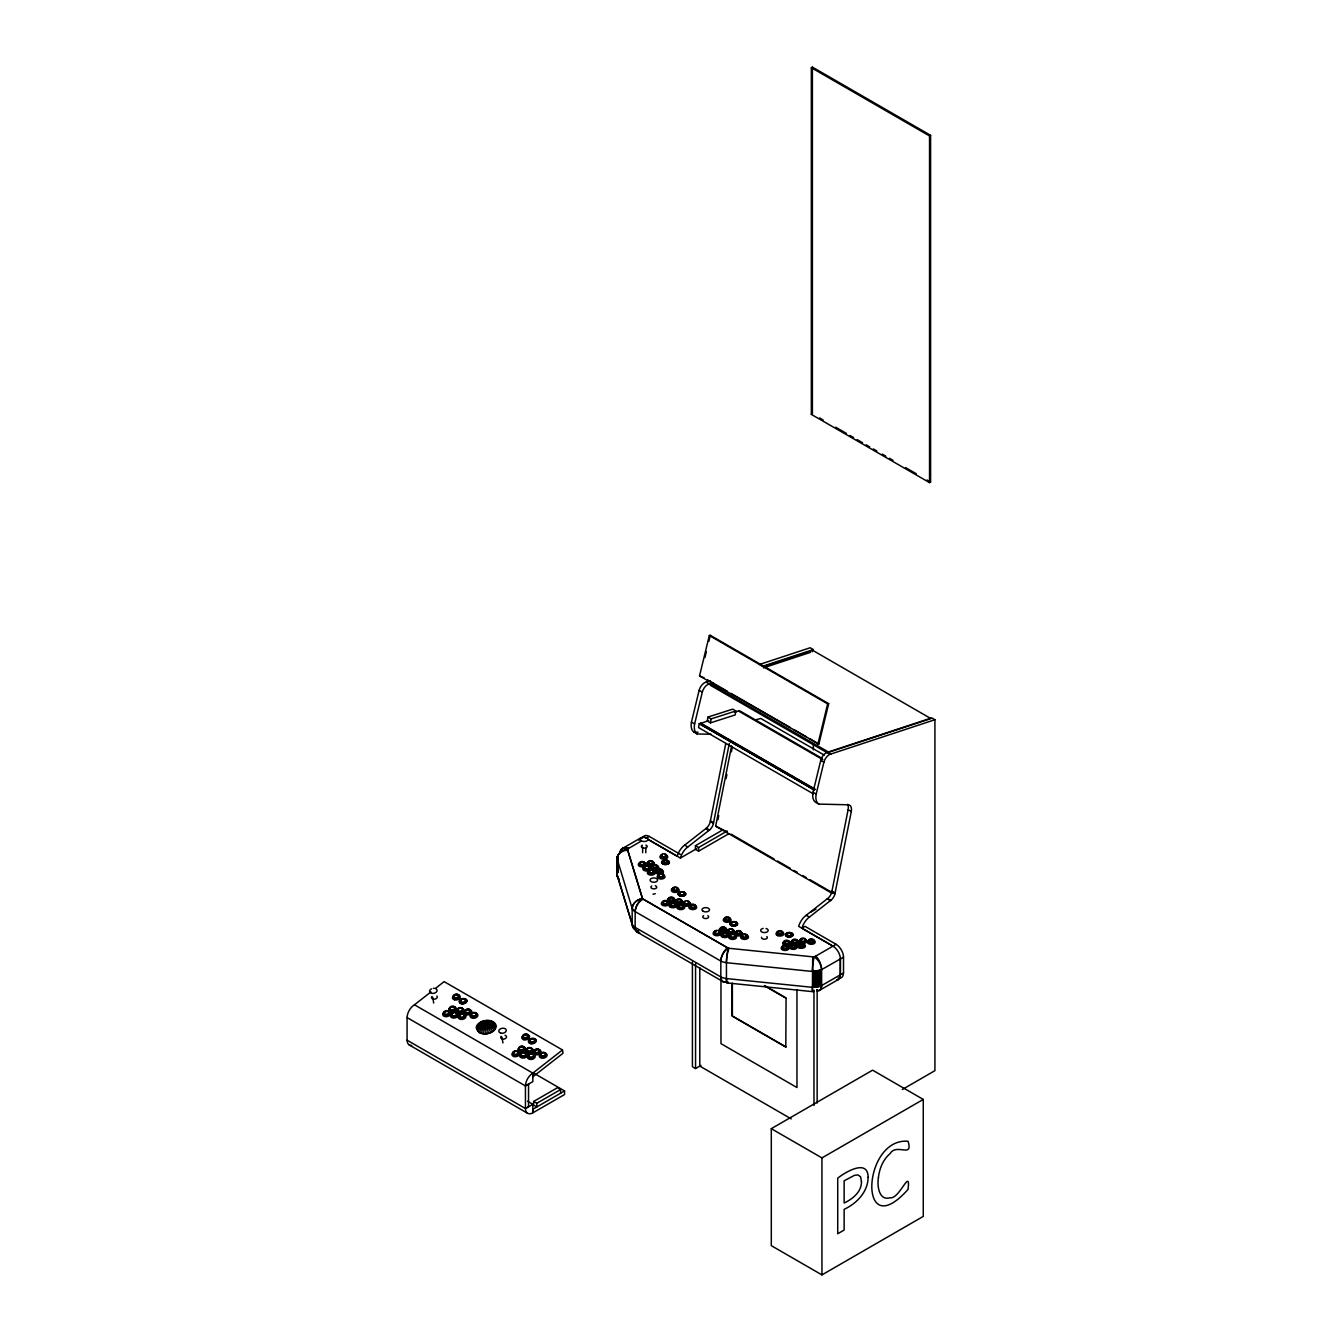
<?xml version="1.0" encoding="UTF-8"?>
<svg xmlns="http://www.w3.org/2000/svg" width="1342" height="1342" viewBox="0 0 1342 1342"><rect width="100%" height="100%" fill="white"/><g stroke="black" fill="none" stroke-linecap="round" stroke-linejoin="round"><path stroke-width="1.5" d="M840.36 958.96L840.344 974.829A10.635 6.14 60 0 1 836.687 980.046A10.635 6.14 60 0 0 840.344 974.829L840.411 958.976A10.635 6.14 60 0 0 832.979 946.16L801.862 928.178L805.015 926.349L836.133 944.332A10.635 6.14 60 0 1 843.514 957.131L843.514 973A10.635 6.14 60 0 1 838.012 978.033M562.499 1049.964L532.824 1073.114L532.808 1076.838L563.036 1053.252L562.499 1049.964L444.135 981.623L435.898 988.064M812.329 991.084L812.363 987.276A15.97 9.209 0 0 0 820.935 985.951L843.514 973M638.591 931.398A10.635 8.555 -17 0 1 632.199 924.202L632.149 908.366L617.052 858.712L618.092 855.475M617.236 873.642L618.092 871.344A15.97 9.209 0 0 0 617.085 874.078L617.068 874.548A10.535 8.606 2 0 0 617.924 877.785A10.635 8.555 -17 0 1 617.035 874.548L617.454 856.85M820.885 987.007L820.935 970.031L843.531 957.131M812.497 651.675L812.715 650.35L930.895 718.591L828.853 752.241L710.673 684.017L710.455 685.326L828.635 753.567M814.51 789.733L699.249 723.623L698.561 727.582L813.336 793.86M814.46 790.052L699.736 723.472M699.685 723.791L708.693 720.587M707.955 717.081L707.268 721.057L710.438 722.868L735.164 714.934L735.852 710.975L732.682 709.146L707.955 717.081L711.126 718.909L735.852 710.975M710.438 722.868L711.126 718.909M729.31 743.418L713.239 824.256A7.582 4.378 -60 0 1 709.985 829.608L687.825 846.953A13.017 7.515 -60 0 0 680.377 858.058L647.951 839.337M801.946 928.194A13.017 7.515 -60 0 1 809.394 917.089L831.554 899.744A7.582 4.378 -60 0 0 834.808 894.393L851.298 811.524A9.495 5.485 -60 0 0 846.819 804.764L818.754 804.093L815.584 802.264A15.114 8.723 -60 0 1 813.017 792.233L820.734 760.411A7.918 4.58 -60 0 1 827.712 752.208L931.751 717.886L934.921 719.715L934.921 1070.664L902.31 1089.503M725.754 743.636L710.069 822.428A7.582 4.378 -60 0 1 706.815 827.779L705.707 828.702L708.861 830.53M832.241 893.437L715.672 826.135L731.591 745.967M717.92 819.694L718.742 815.584M726.072 778.578L726.894 774.468M731.39 751.856L732.195 747.746M847.507 804.361A9.495 5.485 -60 0 1 848.127 809.696L831.805 891.944L834.976 893.772M476.678 1027.922C477.937 1019.551 493.873 1017.471 495.634 1026.378C494.376 1034.749 478.44 1036.829 476.678 1027.922A15.265 11.256 1.2 0 1 495.634 1026.378M699.518 675.949L709.314 635.521L710.304 635.32L828.668 703.661L818.872 744.072L699.518 675.949L704.097 677.811M704.919 657.563L706.395 651.491M708.844 641.392L710.304 635.32M711.21 734.292L697.169 733.957L694.015 732.128A15.114 8.723 -60 0 1 691.449 722.097L699.165 690.274A7.918 4.58 -60 0 1 706.144 682.072L710.069 680.763M697.169 733.957A15.114 8.723 -60 0 1 694.619 723.925L702.319 692.103A7.918 4.58 -60 0 1 709.314 683.9L713.239 682.592M817.882 744.273L827.662 703.862L828.668 703.661M818.754 804.093A15.114 8.723 -60 0 1 816.188 794.061L823.887 762.239A7.918 4.58 -60 0 1 830.883 754.036L934.921 719.715M643.841 837.173L644.596 837.341A3.758 2.164 0 0 1 647.498 840.444A3.758 2.164 0 0 1 641.174 840.612A3.758 2.164 0 0 1 643.606 837.24M655.282 893.688L652.967 894.242M628.475 848.11L628.173 848.379A5.72 3.305 0 0 0 627.301 849.972L627.301 850.291A10.535 8.606 2 0 0 617.119 858.695A15.97 9.209 0 0 1 618.041 855.475M411.659 1045.452A10.635 6.14 -60 0 1 407.079 1040.251L407.079 1017.588A10.635 6.14 -60 0 1 414.46 1004.789L430.95 991.923M647.834 839.27L677.224 856.246A13.017 7.515 -60 0 1 684.655 845.125L706.345 828.199L709.515 830.027M832.979 946.16L798.675 926.349A13.017 7.515 -60 0 1 806.223 915.261L828.383 897.915A7.582 4.378 -60 0 0 831.637 892.564L831.973 891.122L835.127 892.95M534.082 1073.332L564.563 1090.929L564.596 1094.518L532.824 1112.853A10.635 6.14 -60 0 1 525.443 1108.593L525.443 1085.93L528.547 1084.118L528.547 1106.731L525.443 1108.526L407.079 1040.184M811.34 67.704L812.396 67.1L930.593 135.341L930.593 482.03L929.536 482.634L811.34 414.393L811.34 67.704L929.536 135.945L930.593 135.341M811.34 414.393L812.396 413.789L812.396 67.1M622.134 848.664L640.922 837.811M628.475 848.06A10.535 7.18 48.8 0 0 620.054 852.338A10.635 6.14 60 0 1 627.318 849.117L641.04 841.249M680.377 854.418L649.26 836.435L646.106 838.264A10.635 6.14 60 0 0 645.15 837.811M728.974 833.634L698.595 851.18L695.424 849.352L695.424 845.695L722.231 830.212M680.377 858.058L696.716 848.63M695.424 845.695L698.595 847.523L727.196 831M810.635 912.224L815.986 909.121M407.079 1017.572L525.443 1085.93L532.824 1081.652L532.824 1073.114L414.46 1004.789M560.604 1089.553L536.8 1103.292L536.8 1106.949L533.63 1105.12L533.63 1101.463L557.433 1087.725L560.604 1089.553L560.604 1093.21M525.443 1108.593L532.824 1104.315L532.824 1112.853L532.841 1109.247L564.563 1090.929M836.133 944.332L814.225 956.98L728.27 948.224L642.516 898.788L627.335 849.134A10.635 8.555 -17 0 0 617.052 858.712M819.425 990.413L838.213 979.576M692.405 961.946L692.405 1066.705L695.559 1068.534L701.01 1065.397M771.298 1128.672L872.602 1070.178L923.262 1099.433L923.262 1216.406L821.941 1274.9L771.298 1245.661L771.298 1128.672L821.941 1157.911L923.262 1099.433M815.936 956.326L815.483 956.511A5.72 3.305 0 0 1 812.715 956.997L812.413 987.326A10.635 1.51 -84.2 0 0 813.738 991.117M817.043 990.899A10.635 6.14 60 0 0 821.623 985.699L812.413 987.326L726.425 978.57A13.437 7.75 0 0 1 720.771 976.909M639.094 932.824A10.619 6.593 -55.8 0 1 635.101 927.439L635.202 911.537A10.619 6.593 -55.9 0 1 643.019 899.14L642.818 899.006A3.003 1.728 0 0 1 642.264 898.402A10.619 8.354 -25.8 0 0 632.166 908.366A13.42 7.75 0 0 0 635.101 911.57L720.822 961.057A13.42 7.75 0 0 0 726.425 962.7L812.413 971.457L820.935 970.031M759.153 664.575L810.182 647.75L813.353 649.578L762.306 666.404M763.665 666.538L812.715 650.35M763.447 667.863L810.534 652.329M734.56 712.283L739.543 710.74L822.042 758.364M754.64 720.151L760.763 718.456L824.273 755.11M715.672 826.135L727.465 832.074M694.015 732.128L698.025 732.229M727.146 982.931L813.101 991.688M819.559 417.916L823.149 419.996M835.68 427.226L846.433 433.432M850.006 435.496L853.596 437.559M857.169 439.639L862.537 442.743M866.127 444.806L869.7 446.869M873.29 448.933L876.863 451.013M882.248 454.116L885.821 456.179M889.411 458.243L892.984 460.306M905.531 467.553L916.267 473.76M927.02 479.966L930.593 482.03M709.314 635.521L827.662 703.862M707.687 679.891L727.414 691.281M731.004 693.344L790.186 727.515M793.776 729.578L806.324 736.825M809.914 738.905L818.872 744.072M827.712 752.208L830.883 754.036M706.144 682.072L709.314 683.9M738.519 711.025L822.831 759.673M699.165 690.274L702.319 692.103M820.734 760.411L823.887 762.239M700.725 723.153L815.5 789.415M700.658 723.489L813.655 788.71M699.249 723.623L814.024 789.884M848.127 809.696L851.298 811.524M691.449 722.097L694.619 723.925M813.017 792.233L816.188 794.061M713.558 822.814L710.388 820.985L713.39 823.636M731.038 834.137L774.082 858.997M777.672 861.061L790.22 868.308M793.81 870.388L797.4 872.451M802.784 875.554L806.357 877.634M809.947 879.698L833.265 893.151M831.084 900.163L827.276 898.838L830.446 900.667M684.655 845.125L687.825 846.953M806.223 915.261L809.394 917.089M728.035 982.797A10.619 2.147 -81.6 0 1 726.441 978.536L726.441 962.684A10.635 1.51 -84.2 0 1 728.27 948.224L642.566 898.754L627.402 849.117M764.588 985.565L786.077 997.962L785.808 1047.096L732.128 1016.095L732.128 983.434M764.336 985.716L785.808 998.112M632.082 924.101A13.42 7.75 0 0 0 635.202 927.406L720.822 976.926A10.635 6.14 -60 0 0 727.247 981.656M637.333 932.17L723.019 981.639M786.077 1046.961L732.38 1015.961L732.38 983.3M791.243 1118.892L699.786 1066.085L699.786 967.699M533.63 1101.463L536.8 1103.292M527.44 1101.212L532.824 1104.315M409.276 1044.965L527.641 1113.306M617.035 874.548L632.199 924.202A10.619 8.354 -25.7 0 0 638.373 931.08M632.149 924.235L617.001 874.615L617.186 858.259M501.958 1037.114L502.931 1042.919M432.728 997.24L433.684 1003.028M617.085 874.078L617.203 875.185M813.218 970.266L813.235 987.309M929.536 135.945L929.536 482.634M821.941 1157.911L821.941 1274.9M821.673 985.682L821.606 969.78A10.535 4.764 69 0 0 815.953 956.276M820.23 970.283L820.23 986.152M819.509 970.501L819.509 986.37M818.771 970.702L818.771 986.555M818.016 970.87L818.016 986.739M817.244 971.021L817.244 986.89M817.144 989.91L817.144 1103.057M816.456 971.155L816.456 987.024M815.668 971.256L815.668 987.125M814.862 971.34L814.862 987.209M814.04 971.407L814.04 987.276M813.973 990.178L813.973 1105.405M813.353 743.585L813.353 749.842M796.963 989.608L796.963 1087.54L720.973 1043.657L720.973 979.073M726.425 962.684A10.619 2.164 -81.5 0 1 729.025 948.341L728.723 948.308A3.003 1.728 0 0 1 727.666 947.989L727.414 947.871A10.619 5.485 -64.7 0 0 720.839 961.057L720.822 976.926A10.619 5.469 -64.8 0 0 725.703 981.673M698.595 847.523L698.595 851.18M695.559 963.774L695.559 1068.534M645.787 847.272L645.787 852.807M642.633 847.121L642.633 852.64M617.84 855.928L617.84 871.797M617.622 856.381L617.622 872.25M728.001 981.841A10.635 1.51 -84.2 0 1 726.425 978.57M642.482 837.811A10.635 6.14 60 0 1 649.26 836.435M638.993 840.495A10.635 6.14 60 0 1 643.288 837.341M821.589 985.665A10.535 4.63 69.8 0 1 816.825 989.842M619.249 879.731A10.535 8.606 2 0 1 618.511 878.792M720.822 961.057A10.635 6.14 -60 0 1 728.22 948.257M639.698 932.64A10.635 6.14 -60 0 1 635.118 927.439M619.216 879.48A10.635 8.555 -17 0 1 618.461 878.624M677.207 888.219A3.925 2.265 0 0 1 678.012 891.793A3.925 2.265 0 0 1 671.839 891.323A3.925 2.265 0 0 1 674.221 888.001M677.123 888.219A2.667 1.543 0 0 1 676.771 890.568A2.667 1.543 0 0 1 672.828 889.947A2.667 1.543 0 0 1 674.556 887.817M690.442 905.665A2.667 1.543 0 0 0 691.214 907.695A2.667 1.543 0 0 0 694.787 907.427A2.667 1.543 0 0 0 694.636 905.347A3.925 2.265 0 0 1 695.76 908.769A3.925 2.265 0 0 1 689.738 908.769A3.925 2.265 0 0 1 690.778 905.364M691.415 905.112A2.667 1.543 0 0 1 694.082 905.112M691.734 905.129A3.925 2.265 0 0 1 693.764 905.129M678.482 905.699A2.667 1.543 0 0 0 679.253 907.729A2.667 1.543 0 0 0 682.826 907.46A2.667 1.543 0 0 0 682.659 905.38A3.925 2.265 0 0 1 684.001 908.651A3.925 2.265 0 0 1 678.264 909.088A3.925 2.265 0 0 1 678.012 905.749M679.455 905.145A2.667 1.543 0 0 1 682.122 905.145M679.773 905.162A3.925 2.265 0 0 1 681.803 905.162M688.06 901.707A2.667 1.543 0 0 1 688.899 903.921A2.667 1.543 0 0 1 685.007 904.206A2.667 1.543 0 0 1 684.839 901.941A3.925 2.265 0 0 0 683.95 905.514A3.925 2.265 0 0 0 690.123 905.045A3.925 2.265 0 0 0 687.741 901.723M687.523 901.304A3.12 1.795 0 0 1 689.419 903.938A3.12 1.795 0 0 1 684.521 904.307A3.12 1.795 0 0 1 685.158 901.472M666.538 901.455A2.667 1.543 0 0 1 667.259 903.77A2.667 1.543 0 0 1 663.166 903.77A2.667 1.543 0 0 1 663.887 901.455M666.236 901.472A3.925 2.265 0 0 1 668.618 904.793A3.925 2.265 0 0 1 662.445 905.263A3.925 2.265 0 0 1 663.25 901.707M651.944 878.205A3.758 2.164 0 0 1 657.563 879.882A3.758 2.164 0 0 1 652.548 882.113A3.758 2.164 0 0 1 651.172 878.54M655.282 885.72A2.919 1.694 0 0 1 656.221 888.152A2.919 1.694 0 0 1 651.944 888.471A2.919 1.694 0 0 1 651.759 885.988M677.643 899.845A2.667 1.543 0 0 1 680.31 899.845M777.874 931.952A2.667 1.543 0 0 1 782.336 932.287A2.667 1.543 0 0 1 779.92 934.485A2.667 1.543 0 0 1 777.504 932.287M793.743 944.734A2.667 1.543 0 0 1 795.588 947.016A2.667 1.543 0 0 1 791.243 947.234A2.667 1.543 0 0 1 792.367 944.802M793.827 944.483A3.12 1.795 0 0 1 795.974 947.15A3.12 1.795 0 0 1 790.891 947.402A3.12 1.795 0 0 1 792.216 944.567M793.961 944.902A3.925 2.265 0 0 1 796.494 948.425A3.925 2.265 0 0 1 789.884 948.257A3.925 2.265 0 0 1 792.937 944.869M766.014 928.463A3.758 2.164 0 0 1 767.288 931.818A3.758 2.164 0 0 1 761.35 931.667A3.758 2.164 0 0 1 763.145 928.396M766.819 936.565A2.919 1.694 0 0 1 765.057 939.182A2.919 1.694 0 0 1 761.535 937.236M802.046 938.947A2.667 1.543 0 0 0 800.654 941.161A2.667 1.543 0 0 0 804.663 941.564A2.667 1.543 0 0 0 804.663 939.215A3.925 2.265 0 0 1 805.955 942.721A3.925 2.265 0 0 1 799.748 942.57A3.925 2.265 0 0 1 801.61 939.148M784.953 945.405A3.925 2.265 0 0 1 784.08 941.614A3.925 2.265 0 0 1 790.404 942.772A3.925 2.265 0 0 1 785.926 945.59M813.789 940.323A3.925 2.265 0 0 1 814.275 943.527A3.925 2.265 0 0 1 808.756 943.795A3.925 2.265 0 0 1 808.27 940.608M809.025 940.205A3.925 2.265 0 0 1 812.933 940.004M792.35 940.792A2.667 1.543 0 0 0 793.441 942.772A2.667 1.543 0 0 0 796.947 942.319A2.667 1.543 0 0 0 796.477 940.256A3.925 2.265 0 0 1 798.507 943.007A3.925 2.265 0 0 1 794.078 944.55M793.86 939.987A2.667 1.543 0 0 1 795.89 940.037M792.971 939.97A3.12 1.795 0 0 1 797.836 941.128A3.12 1.795 0 0 1 793.961 943.174A3.12 1.795 0 0 1 792.384 940.289M792.25 944.063A3.925 2.265 0 0 1 792.518 940.457M785.556 945.791A2.667 1.543 0 0 1 787.402 948.073A2.667 1.543 0 0 1 783.057 948.291A2.667 1.543 0 0 1 784.181 945.858M785.624 945.54A3.12 1.795 0 0 1 787.788 948.207A3.12 1.795 0 0 1 782.705 948.458A3.12 1.795 0 0 1 784.03 945.624M785.775 945.959A3.925 2.265 0 0 1 788.878 948.777A3.925 2.265 0 0 1 783.745 950.321A3.925 2.265 0 0 1 781.53 947.234M782.084 946.731A3.925 2.265 0 0 1 784.751 945.925M799.463 944.181A2.667 1.543 0 0 1 803.925 944.516A2.667 1.543 0 0 1 801.51 946.714A2.667 1.543 0 0 1 799.094 944.516M727.884 917.676A2.667 1.543 0 0 1 729.377 920.042A2.667 1.543 0 0 1 725.015 920.042A2.667 1.543 0 0 1 726.492 917.676M728.203 917.844A3.925 2.265 0 0 1 730.87 920.813A3.925 2.265 0 0 1 725.536 922.088A3.925 2.265 0 0 1 723.791 918.901M724.412 918.431A3.925 2.265 0 0 1 727.196 917.777M728.001 917.425A3.12 1.795 0 0 1 729.746 920.193A3.12 1.795 0 0 1 724.63 920.193A3.12 1.795 0 0 1 726.374 917.425M725.385 928.379A2.667 1.543 0 0 1 723.304 930.677A2.667 1.543 0 0 1 720.57 928.614A2.667 1.543 0 0 1 724.948 928.06M722.919 933.361A2.667 1.543 0 0 1 727.297 933.915A2.667 1.543 0 0 1 724.563 935.978A2.667 1.543 0 0 1 722.482 933.68M745.263 934.77A2.667 1.543 0 0 1 746.974 936.901A2.667 1.543 0 0 1 743.032 937.504A2.667 1.543 0 0 1 742.68 935.173M748.35 936.548A3.925 2.265 0 0 1 745.9 939.266A3.925 2.265 0 0 1 741.002 938.092A3.925 2.265 0 0 1 742.596 935.173M745.582 934.938A3.925 2.265 0 0 1 747.964 935.995M734.913 935.508A2.667 1.543 0 0 1 734.124 937.538A2.667 1.543 0 0 1 730.568 937.27A2.667 1.543 0 0 1 730.719 935.189M734.812 935.005A3.12 1.795 0 0 1 734.812 937.555A3.12 1.795 0 0 1 730.4 937.555A3.12 1.795 0 0 1 730.4 935.005M731.038 934.72A3.12 1.795 0 0 1 734.158 934.72M734.56 935.206A3.925 2.265 0 0 1 735.617 938.628A3.925 2.265 0 0 1 729.595 938.628A3.925 2.265 0 0 1 730.635 935.206M736.238 932.086A2.667 1.543 0 0 1 740.717 931.969A2.667 1.543 0 0 1 739.006 934.367A2.667 1.543 0 0 1 735.97 932.455M707.788 915.714A2.919 1.677 0.5 0 1 707.788 918.079A2.919 1.677 0.5 0 1 703.644 918.045A2.919 1.677 0.5 0 1 703.644 915.68M715.705 931.264A2.667 1.543 0 0 0 714.85 933.478A2.667 1.543 0 0 0 718.742 933.764A2.667 1.543 0 0 0 718.909 931.499A3.925 2.265 0 0 1 719.815 935.072A3.925 2.265 0 0 1 713.625 934.602A3.925 2.265 0 0 1 716.024 931.281M718.591 931.029A3.12 1.795 0 0 1 719.228 933.864A3.12 1.795 0 0 1 714.33 933.495A3.12 1.795 0 0 1 716.225 930.862M732.128 929.671A2.667 1.543 0 0 1 732.833 931.985A2.667 1.543 0 0 1 728.756 931.985A2.667 1.543 0 0 1 729.461 929.671M732.346 929.436A3.12 1.795 0 0 1 733.185 932.153A3.12 1.795 0 0 1 728.404 932.153A3.12 1.795 0 0 1 729.226 929.436M729.981 929.251A3.12 1.795 0 0 1 731.591 929.251M731.809 929.687A3.925 2.265 0 0 1 734.007 933.176A3.925 2.265 0 0 1 727.582 933.176A3.925 2.265 0 0 1 729.78 929.687M645.938 845.091A2.919 1.694 0 0 1 646.492 847.557A2.919 1.694 0 0 1 642.181 847.658A2.919 1.694 0 0 1 642.382 845.175M664.911 854.384A3.12 1.795 0 0 1 666.387 857.119A3.12 1.795 0 0 1 661.438 857.236A3.12 1.795 0 0 1 662.512 854.451M664.743 854.636A2.667 1.543 0 0 1 666.135 856.85A2.667 1.543 0 0 1 662.109 857.253A2.667 1.543 0 0 1 662.126 854.904A3.925 2.265 0 0 0 660.818 858.41A3.925 2.265 0 0 0 667.041 858.259A3.925 2.265 0 0 0 665.179 854.837M651.491 861.514A2.667 1.543 0 0 1 652.615 863.946A2.667 1.543 0 0 1 648.27 863.728A2.667 1.543 0 0 1 650.132 861.447M651.658 861.262A3.12 1.795 0 0 1 652.967 864.114A3.12 1.795 0 0 1 647.884 863.845A3.12 1.795 0 0 1 650.048 861.178M651.927 861.715A3.925 2.265 0 0 1 654.141 864.802A3.925 2.265 0 0 1 648.622 865.791A3.925 2.265 0 0 1 647.364 862.537M648.069 862.101A3.925 2.265 0 0 1 649.914 861.598M662.009 874.464A2.667 1.543 0 0 1 663.384 876.678A2.667 1.543 0 0 1 659.375 877.081A2.667 1.543 0 0 1 659.375 874.732A3.925 2.265 0 0 0 658.083 878.238A3.925 2.265 0 0 0 664.307 878.087A3.925 2.265 0 0 0 662.445 874.665M643.724 862.52A2.667 1.543 0 0 1 644.076 864.869A2.667 1.543 0 0 1 640.017 864.651A2.667 1.543 0 0 1 641.073 862.386M643.556 862.537A3.925 2.265 0 0 1 645.418 865.959A3.925 2.265 0 0 1 639.195 866.11A3.925 2.265 0 0 1 640.553 862.604M662.562 870.555A3.925 2.265 0 0 1 660.566 874.196A3.925 2.265 0 0 1 655.684 871.612A3.925 2.265 0 0 1 661.807 870.153M648.756 866.882A2.667 1.543 0 0 1 648.421 869.046A2.667 1.543 0 0 1 644.68 868.861A2.667 1.543 0 0 1 645.016 866.697A3.925 2.265 0 0 0 643.489 870.052A3.925 2.265 0 0 0 649.478 870.354A3.925 2.265 0 0 0 648.974 866.898M649.109 866.714A3.12 1.795 0 0 1 648.706 869.247A3.12 1.795 0 0 1 644.328 869.029A3.12 1.795 0 0 1 644.714 866.496M645.401 866.244A3.12 1.795 0 0 1 647.783 866.177M655.299 865.506A2.667 1.543 0 0 1 657.463 867.687A2.667 1.543 0 0 1 653.168 868.123A2.667 1.543 0 0 1 653.94 865.64M655.332 865.238A3.12 1.795 0 0 1 657.748 867.938A3.12 1.795 0 0 1 652.497 868.073A3.12 1.795 0 0 1 654.527 865.271M655.399 865.657A3.925 2.265 0 0 1 658.452 869.062A3.925 2.265 0 0 1 651.843 869.213A3.925 2.265 0 0 1 654.376 865.691M652.799 870.706A2.667 1.543 0 0 1 653.151 873.055A2.667 1.543 0 0 1 649.092 872.837A2.667 1.543 0 0 1 650.149 870.572M653.068 870.488A3.12 1.795 0 0 1 652.816 873.525A3.12 1.795 0 0 1 648.169 872.115A3.12 1.795 0 0 1 652.346 870.27M652.615 870.723A3.925 2.265 0 0 1 654.275 874.313A3.925 2.265 0 0 1 647.867 873.977A3.925 2.265 0 0 1 650.602 870.606M525.443 1085.913A10.635 6.14 -60 0 1 532.824 1073.114M477.886 1031.042A15.265 10.468 -41.7 0 1 494.426 1023.258M479.362 1032.25A15.265 8.958 -58.8 0 1 492.95 1022.05M476.964 1029.566A15.265 11.239 -21.1 0 1 495.349 1024.734M477.031 1026.227A15.265 10.518 21.9 0 1 495.282 1028.073M478.02 1024.6A15.265 9.042 39.1 0 1 494.292 1029.7M479.547 1023.141A15.265 6.962 53.1 0 1 492.766 1031.159M481.526 1021.95A15.265 4.412 64.8 0 1 490.786 1032.35M483.825 1021.128A15.265 1.543 75.3 0 1 488.488 1033.172M486.022 1033.592A15.265 1.409 85.3 0 1 486.29 1020.708M483.573 1033.575A15.265 4.278 -84.2 0 1 488.74 1020.725M481.308 1033.122A15.265 6.861 -72.6 0 1 491.004 1021.178M524.185 1047.85A2.667 1.795 -10 0 1 521.199 1050.4A2.667 1.795 -10 0 1 519.455 1047.75A2.667 1.795 -10 0 1 523.917 1047.431M525.276 1053.151A2.667 1.795 -10 0 1 524.957 1055.953A2.667 1.795 -10 0 1 521.032 1055.634A2.667 1.795 -10 0 1 522.709 1052.95M525.477 1052.9A3.925 2.634 -10 0 1 526.332 1057.01A3.925 2.634 -10 0 1 520.21 1057.077A3.925 2.634 -10 0 1 522.524 1052.933M523.531 1052.749A3.925 2.634 -10 0 1 524.537 1052.732M544.349 1053.067A2.667 1.795 -10 0 1 545.087 1055.718A2.667 1.795 -10 0 1 541.044 1056.12A2.667 1.795 -10 0 1 541.715 1053.336M542.218 1052.799A3.12 2.097 -10 0 1 546.093 1054.812A3.12 2.097 -10 0 1 541.296 1056.674A3.12 2.097 -10 0 1 541.48 1053.084M544.164 1052.866A3.925 2.634 -10 0 1 546.58 1056.54A3.925 2.634 -10 0 1 540.457 1057.714A3.925 2.634 -10 0 1 541.212 1053.436M531.851 1054.191A2.667 1.795 -10 0 1 533.596 1056.523A2.667 1.795 -10 0 1 529.687 1057.63A2.667 1.795 -10 0 1 529.302 1054.913M530.358 1054.04A3.12 2.097 -10 0 1 534.233 1056.053A3.12 2.097 -10 0 1 529.436 1057.899A3.12 2.097 -10 0 1 529.62 1054.326M533.244 1054.275A3.925 2.634 -10 0 1 534.72 1057.764A3.925 2.634 -10 0 1 529.419 1059.291A3.925 2.634 -10 0 1 527.943 1055.802M528.547 1055.181A3.925 2.634 -10 0 1 529.352 1054.678M531.298 1054.124A3.925 2.634 -10 0 1 532.304 1054.107M535.139 1050.283A2.667 1.795 -10 0 1 539.501 1050.501A2.667 1.795 -10 0 1 536.817 1053.185A2.667 1.795 -10 0 1 534.737 1050.702M535.19 1050.048A3.925 2.634 -10 0 1 541.044 1051.541A3.925 2.634 -10 0 1 535.861 1054.795A3.925 2.634 -10 0 1 534.384 1050.551M505.062 1035.269A2.919 1.963 -9.5 0 1 506.152 1037.869A2.919 1.963 -9.5 0 1 502.193 1038.96A2.919 1.963 -9.5 0 1 501.103 1036.376M517.542 1051.759A2.667 1.795 -10 0 1 517.408 1054.443A2.667 1.795 -10 0 1 513.55 1054.493A2.667 1.795 -10 0 1 514.355 1051.809M515.68 1051.423A2.667 1.795 -10 0 1 516.351 1051.423M454.904 995.127A2.667 1.778 -9.5 0 1 458.88 996.133A2.667 1.778 -9.5 0 1 455.357 998.314A2.667 1.778 -9.5 0 1 454.368 995.462M455.492 1012.958A2.667 1.778 -9.5 0 1 456.23 1015.592A2.667 1.778 -9.5 0 1 452.187 1015.978A2.667 1.778 -9.5 0 1 452.858 1013.21M455.726 1012.673A3.12 2.08 -9.5 0 1 456.582 1015.743A3.12 2.08 -9.5 0 1 451.835 1016.213A3.12 2.08 -9.5 0 1 452.623 1012.958M454.166 1012.539A3.12 2.08 -9.5 0 1 454.972 1012.522M455.307 1012.774A3.925 2.617 -9.5 0 1 457.538 1016.632A3.925 2.617 -9.5 0 1 451.147 1017.236A3.925 2.617 -9.5 0 1 453.294 1012.975M474.498 1013.042A2.667 1.778 -9.5 0 1 476.326 1015.223A2.667 1.778 -9.5 0 1 472.736 1016.582A2.667 1.778 -9.5 0 1 471.545 1014.166M471.948 1013.764A2.667 1.778 -9.5 0 1 473.139 1013.176M474.615 1012.74A3.12 2.08 -9.5 0 1 476.376 1015.81A3.12 2.08 -9.5 0 1 471.327 1016.297A3.12 2.08 -9.5 0 1 473.021 1012.891M473.944 1012.992A3.925 2.617 -9.5 0 1 477.517 1016.414A3.925 2.617 -9.5 0 1 471.008 1017.622A3.925 2.617 -9.5 0 1 472.938 1013.176M462.638 1014.233A2.667 1.778 -9.5 0 1 464.147 1016.85A2.667 1.778 -9.5 0 1 459.82 1017.27A2.667 1.778 -9.5 0 1 461.262 1014.367M461.95 1013.931A3.12 2.08 -9.5 0 1 464.785 1016.649A3.12 2.08 -9.5 0 1 459.618 1017.605A3.12 2.08 -9.5 0 1 461.145 1014.082M462.067 1014.183A3.925 2.617 -9.5 0 1 465.64 1017.588A3.925 2.617 -9.5 0 1 459.132 1018.796A3.925 2.617 -9.5 0 1 461.061 1014.367M467.117 1009.788A2.667 1.778 -9.5 0 1 470.421 1011.516A2.667 1.778 -9.5 0 1 466.311 1013.076A2.667 1.778 -9.5 0 1 466.479 1010.04M470.673 1010.107A3.925 2.617 -9.5 0 1 470.472 1014.032A3.925 2.617 -9.5 0 1 464.768 1014.066A3.925 2.617 -9.5 0 1 465.976 1010.14M466.915 1009.788A3.925 2.617 -9.5 0 1 469.868 1009.771M451.08 1007.188A2.667 1.778 -9.5 0 1 455.005 1008.06A2.667 1.778 -9.5 0 1 451.969 1010.425A2.667 1.778 -9.5 0 1 450.124 1007.943M447.775 1011.533A2.667 1.778 -9.5 0 1 448.178 1014.435A2.667 1.778 -9.5 0 1 443.984 1014.066A2.667 1.778 -9.5 0 1 446.45 1011.432M447.574 1011.365A3.925 2.617 -9.5 0 1 449.604 1015.424A3.925 2.617 -9.5 0 1 443.078 1015.475A3.925 2.617 -9.5 0 1 446.567 1011.365M435.16 988.484A3.758 2.499 -9.5 0 1 436.184 992.208A3.758 2.499 -9.5 0 1 430.497 992.761A3.758 2.499 -9.5 0 1 431.436 988.853M433.298 988.333A3.758 2.499 -9.5 0 1 434.254 988.333M436.888 996.016A2.919 1.963 -9.5 0 1 434.405 999.203A2.919 1.963 -9.5 0 1 431.856 996.502M462.369 1008.916A2.667 1.778 -9.5 0 1 461.631 1011.365A2.667 1.778 -9.5 0 1 458.092 1011.382A2.667 1.778 -9.5 0 1 458.226 1008.949M458.763 1008.614A2.667 1.778 -9.5 0 1 461.95 1008.597M459.199 1008.379A3.925 2.617 -9.5 0 1 464.08 1010.912A3.925 2.617 -9.5 0 1 458.025 1013.21A3.925 2.617 -9.5 0 1 458.259 1008.731M878.44 1177.404C877.014 1185.171 878.674 1201.191 890.149 1197.769C899.425 1199.513 910.782 1166.567 908.048 1189.398C857.572 1246.232 861.95 1137.446 908.048 1141.254C913.466 1158.683 896.523 1142.814 890.115 1153.566C883.137 1159.505 879.463 1168.446 878.44 1177.404M868.123 1177.37C867.938 1191.914 856.682 1203.522 844.135 1209.343L844.135 1230.06L837.727 1233.768L837.727 1178.142C844.839 1172.489 868.073 1158.163 868.123 1177.37M861.463 1181.396C861.715 1191.897 852.724 1198.926 844.135 1203.019L844.135 1180.809L854.468 1175.324L858.008 1174.921L860.608 1176.884L861.463 1181.396M619.484 853.78L619.081 854.183A15.97 9.209 0 0 1 619.467 853.78M813.218 971.44L812.413 971.457A10.635 1.51 -84.2 0 1 814.225 956.98A10.635 6.14 60 0 1 821.606 969.78A15.97 9.209 0 0 1 813.218 971.44M479.027 1032.501L476.225 1027.955A10.015 6.693 -9.5 0 1 488.857 1020.423A10.015 6.693 -9.5 0 1 494.695 1029.817A10.015 6.693 -9.5 0 1 479.027 1032.501M632.149 908.366A13.42 7.75 0 0 0 635.202 911.537A10.635 6.14 -60 0 1 642.516 898.788A10.635 8.555 -17 0 0 632.216 908.366M673.684 890.87A3.12 1.795 0 0 0 678.364 889.31A3.12 1.795 0 0 0 673.684 887.75A3.12 1.795 0 0 0 673.684 890.87M673.919 889.897A2.667 1.543 0 0 0 677.911 888.572A2.667 1.543 0 0 0 673.919 887.247A2.667 1.543 0 0 0 673.919 889.897M680.629 894.913A2.667 1.543 0 0 0 684.621 893.587A2.667 1.543 0 0 0 680.629 892.245A2.667 1.543 0 0 0 680.629 894.913M680.277 895.718A3.372 1.946 0 0 0 685.326 894.024A3.372 1.946 0 0 0 680.277 892.346A3.372 1.946 0 0 0 680.277 895.718A3.657 2.114 0 0 0 685.611 894.024A3.657 2.114 0 0 0 680.126 892.195A3.657 2.114 0 0 0 680.126 895.852M680.713 894.829A2.483 1.426 0 0 0 684.437 893.587A2.483 1.426 0 0 0 680.713 892.346A2.483 1.426 0 0 0 680.713 894.829M679.991 895.986A3.925 2.265 0 0 0 685.879 894.024A3.925 2.265 0 0 0 679.991 892.061A3.925 2.265 0 0 0 679.991 895.986M671.637 905.967A2.667 1.543 0 0 0 675.63 904.625A2.667 1.543 0 0 0 671.637 903.3A2.667 1.543 0 0 0 671.637 905.967M671.637 905.229A2.667 1.543 0 0 0 675.63 903.904A2.667 1.543 0 0 0 671.637 902.562A2.667 1.543 0 0 0 671.637 905.229M670.765 905.9A3.12 1.795 0 0 0 675.982 905.095A3.12 1.795 0 0 0 672.174 902.898A3.12 1.795 0 0 0 670.765 905.9M670.195 907.108A3.925 2.265 0 0 0 676.771 906.102A3.925 2.265 0 0 0 671.956 903.317A3.925 2.265 0 0 0 670.195 907.108M691.415 907.041A2.667 1.543 0 0 0 695.408 905.699A2.667 1.543 0 0 0 691.415 904.374A2.667 1.543 0 0 0 691.415 907.041M690.543 907.712A3.12 1.795 0 0 0 695.76 906.907A3.12 1.795 0 0 0 691.935 904.693A3.12 1.795 0 0 0 690.543 907.712M679.455 907.075A2.667 1.543 0 0 0 683.447 905.733A2.667 1.543 0 0 0 679.455 904.407A2.667 1.543 0 0 0 679.455 907.075M678.582 907.746A3.12 1.795 0 0 0 683.799 906.94A3.12 1.795 0 0 0 679.975 904.726A3.12 1.795 0 0 0 678.582 907.746M685.393 903.636A2.667 1.543 0 0 0 689.385 902.31A2.667 1.543 0 0 0 685.393 900.968A2.667 1.543 0 0 0 685.393 903.636M669.926 900.667A2.667 1.543 0 0 0 673.919 899.325A2.667 1.543 0 0 0 669.926 897.999A2.667 1.543 0 0 0 669.926 900.667M669.926 899.928A2.667 1.543 0 0 0 673.919 898.603A2.667 1.543 0 0 0 669.926 897.261A2.667 1.543 0 0 0 669.926 899.928M669.054 900.599A3.12 1.795 0 0 0 674.271 899.794A3.12 1.795 0 0 0 670.446 897.597A3.12 1.795 0 0 0 669.054 900.599M669.289 902.176A3.925 2.265 0 0 0 675.177 900.214A3.925 2.265 0 0 0 669.289 898.251A3.925 2.265 0 0 0 669.289 902.176M663.887 903.384A2.667 1.543 0 0 0 667.88 902.059A2.667 1.543 0 0 0 663.887 900.717A2.667 1.543 0 0 0 663.887 903.384M663.015 904.055A3.12 1.795 0 0 0 668.215 903.25A3.12 1.795 0 0 0 664.407 901.052A3.12 1.795 0 0 0 663.015 904.055M680.847 902.277A2.667 1.543 0 0 0 680.847 900.096A3.925 2.265 0 0 1 681.971 903.518A3.925 2.265 0 0 1 675.965 903.518A3.925 2.265 0 0 1 677.005 900.096A2.667 1.543 0 0 0 677.089 902.277A2.667 1.543 0 0 0 680.847 902.277M677.643 901.774A2.667 1.543 0 0 0 681.635 900.448A2.667 1.543 0 0 0 677.643 899.123A2.667 1.543 0 0 0 677.643 901.774M677.408 902.747A3.12 1.795 0 0 0 682.088 901.187A3.12 1.795 0 0 0 677.408 899.626A3.12 1.795 0 0 0 677.408 902.747M777.907 934.317A3.12 1.795 0 0 0 782.99 933.26A3.12 1.795 0 0 0 778.846 931.247A3.12 1.795 0 0 0 777.907 934.317M777.387 935.559A3.925 2.265 0 0 0 783.778 934.217A3.925 2.265 0 0 0 778.578 931.7A3.925 2.265 0 0 0 777.387 935.559M778.209 933.378A2.667 1.543 0 0 0 782.537 932.472A2.667 1.543 0 0 0 778.997 930.761A2.667 1.543 0 0 0 778.209 933.378M791.562 946.697A2.667 1.543 0 0 0 795.907 945.791A2.667 1.543 0 0 0 792.367 944.08A2.667 1.543 0 0 0 791.562 946.697M801.241 940.843A2.667 1.543 0 0 0 805.586 939.92A2.667 1.543 0 0 0 802.046 938.209A2.667 1.543 0 0 0 801.241 940.843M800.956 941.765A3.12 1.795 0 0 0 806.022 940.708A3.12 1.795 0 0 0 801.895 938.695A3.12 1.795 0 0 0 800.956 941.765M784.902 943.644A2.667 1.543 0 0 0 789.23 942.738A2.667 1.543 0 0 0 785.691 941.027A2.667 1.543 0 0 0 784.902 943.644M784.902 942.923A2.667 1.543 0 0 0 789.23 942.017A2.667 1.543 0 0 0 785.691 940.306A2.667 1.543 0 0 0 784.902 942.923M784.6 943.845A3.12 1.795 0 0 0 789.666 942.789A3.12 1.795 0 0 0 785.54 940.792A3.12 1.795 0 0 0 784.6 943.845M787.519 935.475A2.667 1.543 0 0 0 791.847 934.569A2.667 1.543 0 0 0 788.324 932.858A2.667 1.543 0 0 0 787.519 935.475A2.483 1.426 0 0 0 791.679 934.552A2.483 1.426 0 0 0 788.391 932.958A2.483 1.426 0 0 0 787.637 935.391A2.667 1.543 0 0 0 791.847 934.401A2.667 1.543 0 0 0 788.324 932.69A2.667 1.543 0 0 0 787.519 935.324M787.066 936.246A3.372 1.946 0 0 0 792.552 935.089A3.372 1.946 0 0 0 788.09 932.925A3.372 1.946 0 0 0 787.066 936.246M786.882 936.364A3.657 2.114 0 0 0 792.837 935.122A3.657 2.114 0 0 0 787.989 932.774A3.657 2.114 0 0 0 786.882 936.364M786.714 936.481A3.925 2.265 0 0 0 793.105 935.139A3.925 2.265 0 0 0 787.888 932.623A3.925 2.265 0 0 0 786.714 936.481M809.562 942.352A2.667 1.543 0 0 0 813.889 941.447A2.667 1.543 0 0 0 810.367 939.736A2.667 1.543 0 0 0 809.562 942.352M809.562 941.631A2.667 1.543 0 0 0 813.889 940.708A2.667 1.543 0 0 0 810.367 938.997A2.667 1.543 0 0 0 809.562 941.631M809.276 942.554A3.12 1.795 0 0 0 814.342 941.497A3.12 1.795 0 0 0 810.216 939.484A3.12 1.795 0 0 0 809.276 942.554M793.055 941.883A2.667 1.543 0 0 0 797.383 940.977A2.667 1.543 0 0 0 793.86 939.266A2.667 1.543 0 0 0 793.055 941.883M783.376 947.754A2.667 1.543 0 0 0 787.704 946.848A2.667 1.543 0 0 0 784.181 945.137A2.667 1.543 0 0 0 783.376 947.754M799.798 945.607A2.667 1.543 0 0 0 804.126 944.701A2.667 1.543 0 0 0 800.587 942.99A2.667 1.543 0 0 0 799.798 945.607M799.497 946.546A3.12 1.795 0 0 0 804.579 945.489A3.12 1.795 0 0 0 800.436 943.476A3.12 1.795 0 0 0 799.497 946.546M798.976 947.788A3.925 2.265 0 0 0 805.368 946.446A3.925 2.265 0 0 0 800.168 943.929A3.925 2.265 0 0 0 798.976 947.788M725.854 919.756A2.667 1.543 0 0 0 729.847 918.431A2.667 1.543 0 0 0 725.854 917.089A2.667 1.543 0 0 0 725.854 919.756M721.744 929.738A2.667 1.543 0 0 0 725.737 928.412A2.667 1.543 0 0 0 721.744 927.07A2.667 1.543 0 0 0 721.744 929.738M720.872 930.409A3.12 1.795 0 0 0 726.089 929.603A3.12 1.795 0 0 0 722.264 927.406A3.12 1.795 0 0 0 720.872 930.409M721.107 931.985A3.925 2.265 0 0 0 726.995 930.023A3.925 2.265 0 0 0 721.107 928.06A3.925 2.265 0 0 0 721.107 931.985M723.472 935.038A2.667 1.543 0 0 0 727.465 933.713A2.667 1.543 0 0 0 723.472 932.371A2.667 1.543 0 0 0 723.472 935.038M722.6 935.709A3.12 1.795 0 0 0 727.8 934.904A3.12 1.795 0 0 0 723.992 932.707A3.12 1.795 0 0 0 722.6 935.709M722.835 937.286A3.925 2.265 0 0 0 728.723 935.324A3.925 2.265 0 0 0 722.835 933.361A3.925 2.265 0 0 0 722.835 937.286M743.233 936.85A2.667 1.543 0 0 0 747.226 935.525A2.667 1.543 0 0 0 743.233 934.183A2.667 1.543 0 0 0 743.233 936.85M742.361 937.521A3.12 1.795 0 0 0 747.578 936.716A3.12 1.795 0 0 0 743.753 934.518A3.12 1.795 0 0 0 742.361 937.521M731.273 936.884A2.667 1.543 0 0 0 735.265 935.542A2.667 1.543 0 0 0 731.273 934.217A2.667 1.543 0 0 0 731.273 936.884M737.211 933.445A2.667 1.543 0 0 0 741.203 932.12A2.667 1.543 0 0 0 737.211 930.794A2.667 1.543 0 0 0 737.211 933.445M736.339 934.116A3.12 1.795 0 0 0 741.556 933.311A3.12 1.795 0 0 0 737.731 931.113A3.12 1.795 0 0 0 736.339 934.116M735.768 935.34A3.925 2.265 0 0 0 742.327 934.317A3.925 2.265 0 0 0 737.53 931.549A3.925 2.265 0 0 0 735.768 935.34M703.124 911.252A3.758 2.147 0.5 0 0 709.398 910.312A3.758 2.147 0.5 0 0 704.802 907.662A3.758 2.147 0.5 0 0 703.124 911.252M715.705 933.193A2.667 1.543 0 0 0 719.698 931.868A2.667 1.543 0 0 0 715.705 930.526A2.667 1.543 0 0 0 715.705 933.193M729.461 931.6A2.667 1.543 0 0 0 733.453 930.258A2.667 1.543 0 0 0 729.461 928.932A2.667 1.543 0 0 0 729.461 931.6M731.893 924.487A2.667 1.543 0 0 0 736.339 923.799A2.667 1.543 0 0 0 733.084 921.92A2.667 1.543 0 0 0 731.893 924.487M731.39 925.225A3.372 1.946 0 0 0 737.026 924.353A3.372 1.946 0 0 0 732.9 921.971A3.372 1.946 0 0 0 731.39 925.225M732.027 924.42A2.483 1.426 0 0 0 736.171 923.782A2.483 1.426 0 0 0 733.135 922.021A2.483 1.426 0 0 0 732.027 924.42M731.189 925.343A3.657 2.114 0 0 0 737.312 924.403A3.657 2.114 0 0 0 732.833 921.82A3.657 2.114 0 0 0 731.189 925.343M731.004 925.46A3.925 2.265 0 0 0 737.563 924.437A3.925 2.265 0 0 0 732.766 921.669A3.925 2.265 0 0 0 731.004 925.46M662.294 856.599A2.667 1.543 0 0 0 666.488 855.491A2.667 1.543 0 0 0 662.713 853.948A2.667 1.543 0 0 0 662.294 856.599M649.058 863.476A2.667 1.543 0 0 0 653.235 862.352A2.667 1.543 0 0 0 649.461 860.826A2.667 1.543 0 0 0 649.058 863.476M659.559 876.427A2.667 1.543 0 0 0 663.736 875.303A2.667 1.543 0 0 0 659.962 873.776A2.667 1.543 0 0 0 659.559 876.427M659.291 877.383A3.12 1.795 0 0 0 664.189 876.074A3.12 1.795 0 0 0 659.778 874.279A3.12 1.795 0 0 0 659.291 877.383M640.671 864.298A2.667 1.543 0 0 0 644.848 863.174A2.667 1.543 0 0 0 641.073 861.648A2.667 1.543 0 0 0 640.671 864.298M640.402 865.254A3.12 1.795 0 0 0 645.301 863.946A3.12 1.795 0 0 0 640.889 862.151A3.12 1.795 0 0 0 640.402 865.254M663.955 863.141A2.667 1.543 0 0 0 668.148 862.017A2.667 1.543 0 0 0 664.374 860.49A2.667 1.543 0 0 0 663.955 863.141A2.667 1.543 0 0 0 668.148 861.866A2.667 1.543 0 0 0 664.374 860.323A2.667 1.543 0 0 0 663.955 862.973M663.552 863.929A3.372 1.946 0 0 0 668.853 862.503A3.372 1.946 0 0 0 664.072 860.574A3.372 1.946 0 0 0 663.552 863.929M664.072 863.057A2.483 1.426 0 0 0 667.964 862.017A2.483 1.426 0 0 0 664.441 860.591A2.483 1.426 0 0 0 664.072 863.057M663.384 864.063A3.657 2.114 0 0 0 669.138 862.52A3.657 2.114 0 0 0 663.955 860.423A3.925 2.265 0 0 0 663.233 864.181A3.925 2.265 0 0 0 669.406 862.537A3.925 2.265 0 0 0 663.837 860.272A3.657 2.114 0 0 0 663.384 864.063M658.016 872.384A2.667 1.543 0 0 0 662.193 871.26A2.667 1.543 0 0 0 658.436 869.733A2.667 1.543 0 0 0 658.016 872.384M658.016 871.646A2.667 1.543 0 0 0 662.193 870.522A2.667 1.543 0 0 0 658.436 868.995A2.667 1.543 0 0 0 658.016 871.646M657.765 872.602A3.12 1.795 0 0 0 662.646 871.293A3.12 1.795 0 0 0 658.234 869.499A3.12 1.795 0 0 0 657.765 872.602M645.183 868.391A2.667 1.543 0 0 0 649.36 867.268A2.667 1.543 0 0 0 645.586 865.741A2.667 1.543 0 0 0 645.183 868.391M653.52 867.553A2.667 1.543 0 0 0 657.714 866.446A2.667 1.543 0 0 0 653.94 864.902A2.667 1.543 0 0 0 653.52 867.553M649.746 872.485A2.667 1.543 0 0 0 653.923 871.361A2.667 1.543 0 0 0 650.149 869.834A2.667 1.543 0 0 0 649.746 872.485M524.152 1037.483A2.667 1.795 -10 0 0 528.094 1035.521A2.667 1.795 -10 0 0 524.118 1034.363A2.667 1.795 -10 0 0 524.152 1037.483M524.269 1038.138A2.667 1.795 -10 0 0 528.211 1036.175A2.667 1.795 -10 0 0 524.236 1035.017A2.667 1.795 -10 0 0 524.269 1038.138M523.799 1039.731A3.925 2.634 -10 0 0 529.604 1036.829A3.925 2.634 -10 0 0 523.732 1035.118A3.925 2.634 -10 0 0 523.799 1039.731M524.051 1038.423A3.12 2.097 -10 0 0 528.664 1036.125A3.12 2.097 -10 0 0 524.001 1034.766A3.12 2.097 -10 0 0 524.051 1038.423M520.226 1049.612A2.667 1.795 -10 0 0 524.152 1047.649A2.667 1.795 -10 0 0 520.176 1046.492A2.667 1.795 -10 0 0 520.226 1049.612M520.109 1050.551A3.12 2.097 -10 0 0 524.722 1048.253A3.12 2.097 -10 0 0 520.075 1046.894A3.12 2.097 -10 0 0 520.109 1050.551M519.857 1051.86A3.925 2.634 -10 0 0 525.661 1048.958A3.925 2.634 -10 0 0 519.807 1047.246A3.925 2.634 -10 0 0 519.857 1051.86M522.004 1055.668A2.667 1.795 -10 0 0 525.947 1053.705A2.667 1.795 -10 0 0 521.971 1052.531A2.667 1.795 -10 0 0 522.004 1055.668M521.904 1056.607A3.12 2.097 -10 0 0 526.517 1054.309A3.12 2.097 -10 0 0 521.853 1052.95A3.12 2.097 -10 0 0 521.904 1056.607M541.631 1055.802A2.667 1.795 -10 0 0 545.573 1053.839A2.667 1.795 -10 0 0 541.598 1052.682A2.667 1.795 -10 0 0 541.631 1055.802M529.771 1057.043A2.667 1.795 -10 0 0 533.713 1055.08A2.667 1.795 -10 0 0 529.738 1053.923A2.667 1.795 -10 0 0 529.771 1057.043M535.609 1052.413A2.667 1.795 -10 0 0 539.551 1050.451A2.667 1.795 -10 0 0 535.575 1049.293A2.667 1.795 -10 0 0 535.609 1052.413M535.508 1053.353A3.12 2.097 -10 0 0 540.121 1051.054A3.12 2.097 -10 0 0 535.458 1049.696A3.12 2.097 -10 0 0 535.508 1053.353M500.734 1033.105A3.758 2.499 -9.5 0 0 506.286 1030.388A3.758 2.499 -9.5 0 0 500.683 1028.727A3.758 2.499 -9.5 0 0 500.734 1033.105M514.271 1054.275A2.667 1.795 -10 0 0 518.213 1052.313A2.667 1.795 -10 0 0 514.238 1051.155A2.667 1.795 -10 0 0 514.271 1054.275M514.171 1055.215A3.12 2.097 -10 0 0 518.784 1052.916A3.12 2.097 -10 0 0 514.12 1051.558A3.12 2.097 -10 0 0 514.171 1055.215M513.919 1056.523A3.925 2.634 -10 0 0 519.723 1053.621A3.925 2.634 -10 0 0 513.852 1051.91A3.925 2.634 -10 0 0 513.919 1056.523M528.01 1051.675A2.667 1.795 -10 0 0 531.952 1049.712A2.667 1.795 -10 0 0 527.976 1048.538A2.667 1.795 -10 0 0 528.01 1051.675M527.892 1051.021A2.667 1.795 -10 0 0 531.835 1049.058A2.667 1.795 -10 0 0 527.859 1047.884A2.667 1.795 -10 0 0 527.892 1051.021M527.792 1051.96A3.12 2.097 -10 0 0 532.405 1049.662A3.12 2.097 -10 0 0 527.742 1048.303A3.12 2.097 -10 0 0 527.792 1051.96M527.54 1053.252A3.925 2.634 -10 0 0 533.344 1050.367A3.925 2.634 -10 0 0 527.473 1048.656A3.925 2.634 -10 0 0 527.54 1053.252M530.929 1042.331A2.667 1.795 -10 0 0 534.871 1040.369A2.667 1.795 -10 0 0 530.895 1039.211A2.667 1.795 -10 0 0 530.929 1042.331M530.895 1042.18A2.667 1.795 -10 0 0 534.837 1040.218A2.667 1.795 -10 0 0 530.862 1039.06A2.667 1.795 -10 0 0 530.895 1042.18A2.483 1.661 -10 0 0 534.686 1040.386A2.483 1.661 -10 0 0 530.979 1039.312A2.483 1.661 -10 0 0 531.013 1042.214M530.66 1043.187A3.372 2.265 -10 0 0 535.643 1040.704A3.372 2.265 -10 0 0 530.61 1039.228A3.372 2.265 -10 0 0 530.66 1043.187M530.509 1043.371A3.657 2.466 -10 0 0 535.928 1040.671A3.657 2.466 -10 0 0 530.459 1039.077A3.657 2.466 -10 0 0 530.509 1043.371M530.375 1043.539A3.925 2.634 -10 0 0 536.196 1040.637A3.925 2.634 -10 0 0 530.325 1038.926A3.925 2.634 -10 0 0 530.375 1043.539M454.452 999.807A3.925 2.617 -9.5 0 0 460.272 996.972A3.925 2.617 -9.5 0 0 454.401 995.244A3.925 2.617 -9.5 0 0 454.452 999.807M454.72 998.515A3.12 2.08 -9.5 0 0 459.333 996.25A3.12 2.08 -9.5 0 0 454.67 994.875A3.12 2.08 -9.5 0 0 454.72 998.515M454.837 997.576A2.667 1.778 -9.5 0 0 458.779 995.63A2.667 1.778 -9.5 0 0 454.804 994.472A2.667 1.778 -9.5 0 0 454.837 997.576M461.715 1002.457A2.667 1.778 -9.5 0 0 465.657 1000.528A2.667 1.778 -9.5 0 0 461.682 999.354A2.667 1.778 -9.5 0 0 461.715 1002.457M461.43 1003.296A3.372 2.248 -9.5 0 0 466.429 1000.864A3.372 2.248 -9.5 0 0 461.396 999.387A3.372 2.248 -9.5 0 0 461.43 1003.296M461.799 1002.34A2.483 1.661 -9.5 0 0 465.473 1000.545A2.483 1.661 -9.5 0 0 461.765 999.454A2.483 1.661 -9.5 0 0 461.799 1002.34M461.296 1003.481A3.657 2.449 -9.5 0 0 466.714 1000.83A3.657 2.449 -9.5 0 0 461.245 999.22A3.657 2.449 -9.5 0 0 461.296 1003.481M461.162 1003.648A3.925 2.617 -9.5 0 0 466.982 1000.813A3.925 2.617 -9.5 0 0 461.111 999.085A3.925 2.617 -9.5 0 0 461.162 1003.648M452.774 1015.642A2.667 1.778 -9.5 0 0 456.733 1013.713A2.667 1.778 -9.5 0 0 452.74 1012.539A2.667 1.778 -9.5 0 0 452.774 1015.642M472.418 1015.86A2.667 1.778 -9.5 0 0 476.376 1013.931A2.667 1.778 -9.5 0 0 472.384 1012.757A2.667 1.778 -9.5 0 0 472.418 1015.86M460.558 1017.051A2.667 1.778 -9.5 0 0 464.5 1015.122A2.667 1.778 -9.5 0 0 460.524 1013.948A2.667 1.778 -9.5 0 0 460.558 1017.051M466.395 1012.472A2.667 1.778 -9.5 0 0 470.354 1010.543A2.667 1.778 -9.5 0 0 466.362 1009.369A2.667 1.778 -9.5 0 0 466.395 1012.472M466.295 1013.428A3.12 2.08 -9.5 0 0 470.908 1011.163A3.12 2.08 -9.5 0 0 466.244 1009.788A3.12 2.08 -9.5 0 0 466.295 1013.428M450.996 1009.637A2.667 1.778 -9.5 0 0 454.955 1007.708A2.667 1.778 -9.5 0 0 450.962 1006.534A2.667 1.778 -9.5 0 0 450.996 1009.637M450.895 1010.576A3.12 2.08 -9.5 0 0 455.508 1008.312A3.12 2.08 -9.5 0 0 450.845 1006.953A3.12 2.08 -9.5 0 0 450.895 1010.576M450.627 1011.885A3.925 2.617 -9.5 0 0 456.448 1009.033A3.925 2.617 -9.5 0 0 450.577 1007.305A3.925 2.617 -9.5 0 0 450.627 1011.885M445.058 1014.233A2.667 1.778 -9.5 0 0 449 1012.304A2.667 1.778 -9.5 0 0 445.024 1011.13A2.667 1.778 -9.5 0 0 445.058 1014.233M444.94 1015.189A3.12 2.08 -9.5 0 0 449.553 1012.925A3.12 2.08 -9.5 0 0 444.907 1011.549A3.12 2.08 -9.5 0 0 444.94 1015.189M458.679 1011.063A2.667 1.778 -9.5 0 0 462.638 1009.117A2.667 1.778 -9.5 0 0 458.645 1007.959A2.667 1.778 -9.5 0 0 458.679 1011.063M458.578 1012.002A3.12 2.08 -9.5 0 0 463.191 1009.738A3.12 2.08 -9.5 0 0 458.528 1008.362A3.12 2.08 -9.5 0 0 458.578 1012.002"/></g></svg>
